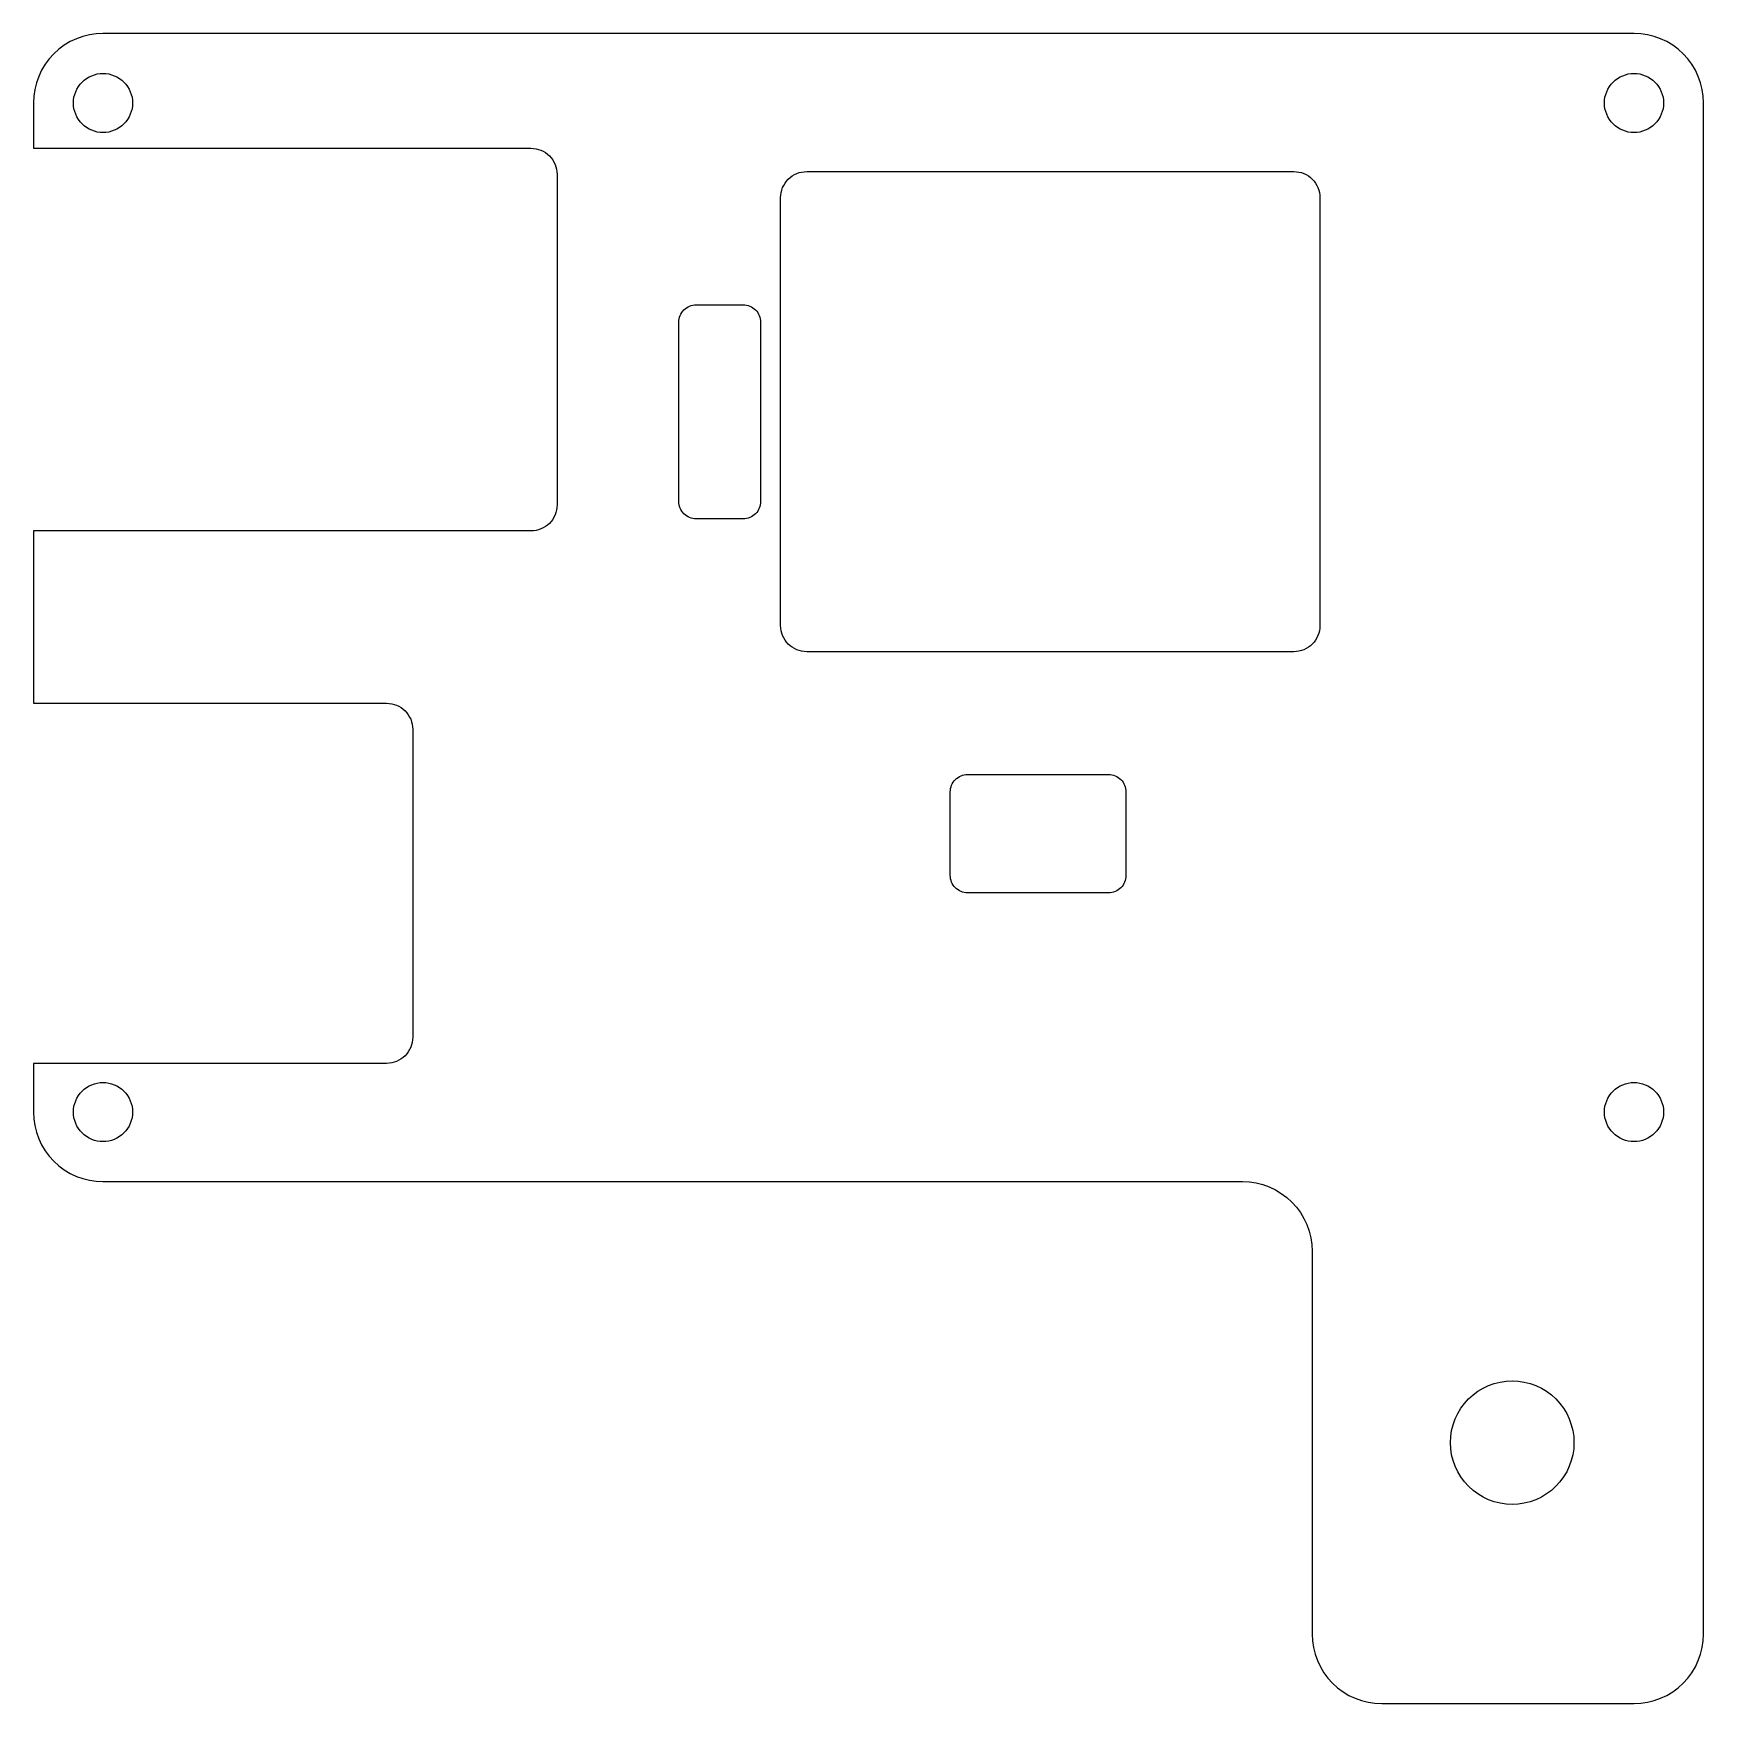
# Model space of a CAD drawing. Header units: metres. Extents: x 0 to 96, y -30 to 66.
import ezdxf

# ---------------------------------------------------------------- set-up
doc = ezdxf.new("R2010")
doc.units = ezdxf.units.M

msp = doc.modelspace()

# ---------------------------------------------------------------- linework, layer by layer
for p, q in [((1.77773, 65.3259), (1.46243, 65.092)), ((2.11441, 65.5277), (1.77773, 65.3259)), ((2.46927, 65.6955), (2.11441, 65.5277)), ((2.83887, 65.8278), (2.46927, 65.6955)), ((3.21964, 65.9231), (2.83887, 65.8278)), ((3.60793, 65.9807), (3.21964, 65.9231)), ((4, 66), (3.60793, 65.9807)), ((92, 66), (4, 66)), ((92.3921, 65.9807), (92, 66)), ((92.7804, 65.9231), (92.3921, 65.9807)), ((93.1611, 65.8278), (92.7804, 65.9231)), ((93.5307, 65.6955), (93.1611, 65.8278)), ((93.8856, 65.5277), (93.5307, 65.6955)), ((94.2223, 65.3259), (93.8856, 65.5277)), ((94.5376, 65.092), (94.2223, 65.3259)), ((0.907959, 64.5376), (0.674118, 64.2223)), ((1.17157, 64.8284), (0.907959, 64.5376)), ((1.46243, 65.092), (1.17157, 64.8284)), ((94.8284, 64.8284), (94.5376, 65.092)), ((95.092, 64.5376), (94.8284, 64.8284)), ((95.3259, 64.2223), (95.092, 64.5376)), ((0.304489, 63.5307), (0.172241, 63.1611)), ((0.472321, 63.8856), (0.304489, 63.5307)), ((0.674118, 64.2223), (0.472321, 63.8856)), ((2.92152, 63.3141), (3.05553, 63.4135)), ((3.05553, 63.4135), (3.19862, 63.4993)), ((3.19862, 63.4993), (3.34943, 63.5706)), ((3.34943, 63.5706), (3.50652, 63.6268)), ((3.50652, 63.6268), (3.66833, 63.6673)), ((3.66833, 63.6673), (3.83336, 63.6918)), ((3.83336, 63.6918), (4, 63.7)), ((4, 63.7), (4.16663, 63.6918)), ((4.16663, 63.6918), (4.33165, 63.6673)), ((4.33165, 63.6673), (4.49347, 63.6268)), ((4.49347, 63.6268), (4.65056, 63.5706)), ((4.65056, 63.5706), (4.80136, 63.4993)), ((4.80136, 63.4993), (4.94446, 63.4135)), ((4.94446, 63.4135), (5.07846, 63.3141)), ((90.9215, 63.3141), (91.0555, 63.4135)), ((91.0555, 63.4135), (91.1986, 63.4993)), ((91.1986, 63.4993), (91.3494, 63.5706)), ((91.3494, 63.5706), (91.5065, 63.6268)), ((91.5065, 63.6268), (91.6683, 63.6673)), ((91.6683, 63.6673), (91.8334, 63.6918)), ((91.8334, 63.6918), (92, 63.7)), ((92, 63.7), (92.1666, 63.6918)), ((92.1666, 63.6918), (92.3316, 63.6673)), ((92.3316, 63.6673), (92.4935, 63.6268)), ((92.4935, 63.6268), (92.6506, 63.5706)), ((92.6506, 63.5706), (92.8014, 63.4993)), ((92.8014, 63.4993), (92.9445, 63.4135)), ((92.9445, 63.4135), (93.0785, 63.3141)), ((95.5277, 63.8856), (95.3259, 64.2223)), ((95.6955, 63.5307), (95.5277, 63.8856)), ((95.8278, 63.1611), (95.6955, 63.5307)), ((0.076858, 62.7804), (0.019257, 62.3921)), ((0.172241, 63.1611), (0.076858, 62.7804)), ((2.33266, 62.3316), (2.3732, 62.4935)), ((2.3732, 62.4935), (2.4294, 62.6506)), ((2.4294, 62.6506), (2.50073, 62.8014)), ((2.50073, 62.8014), (2.58649, 62.9445)), ((2.58649, 62.9445), (2.68587, 63.0785)), ((2.68587, 63.0785), (2.79791, 63.2021)), ((2.79791, 63.2021), (2.92152, 63.3141)), ((5.07846, 63.3141), (5.20207, 63.2021)), ((5.20207, 63.2021), (5.31412, 63.0785)), ((5.31412, 63.0785), (5.4135, 62.9445)), ((5.4135, 62.9445), (5.49925, 62.8014)), ((5.49925, 62.8014), (5.57059, 62.6506)), ((5.57059, 62.6506), (5.62679, 62.4935)), ((5.62679, 62.4935), (5.66733, 62.3316)), ((90.3327, 62.3316), (90.3732, 62.4935)), ((90.3732, 62.4935), (90.4294, 62.6506)), ((90.4294, 62.6506), (90.5007, 62.8014)), ((90.5007, 62.8014), (90.5865, 62.9445)), ((90.5865, 62.9445), (90.6859, 63.0785)), ((90.6859, 63.0785), (90.7979, 63.2021)), ((90.7979, 63.2021), (90.9215, 63.3141)), ((93.0785, 63.3141), (93.2021, 63.2021)), ((93.2021, 63.2021), (93.3141, 63.0785)), ((93.3141, 63.0785), (93.4135, 62.9445)), ((93.4135, 62.9445), (93.4993, 62.8014)), ((93.4993, 62.8014), (93.5706, 62.6506)), ((93.5706, 62.6506), (93.6268, 62.4935)), ((93.6268, 62.4935), (93.6673, 62.3316)), ((95.9231, 62.7804), (95.8278, 63.1611)), ((95.9807, 62.3921), (95.9231, 62.7804)), ((0.019257, 62.3921), (0, 62)), ((0, 62), (0, 59.4)), ((2.29999, 62), (2.30818, 62.1666)), ((2.30818, 61.8334), (2.29999, 62)), ((2.30818, 62.1666), (2.33266, 62.3316)), ((2.33266, 61.6683), (2.30818, 61.8334)), ((2.3732, 61.5065), (2.33266, 61.6683)), ((2.4294, 61.3494), (2.3732, 61.5065)), ((5.62679, 61.5065), (5.57059, 61.3494)), ((5.66733, 61.6683), (5.62679, 61.5065)), ((5.66733, 62.3316), (5.6918, 62.1666)), ((5.6918, 61.8334), (5.66733, 61.6683)), ((5.6918, 62.1666), (5.7, 62)), ((5.7, 62), (5.6918, 61.8334)), ((90.3, 62), (90.3082, 62.1666)), ((90.3082, 61.8334), (90.3, 62)), ((90.3082, 62.1666), (90.3327, 62.3316)), ((90.3327, 61.6683), (90.3082, 61.8334)), ((90.3732, 61.5065), (90.3327, 61.6683)), ((90.4294, 61.3494), (90.3732, 61.5065)), ((93.6268, 61.5065), (93.5706, 61.3494)), ((93.6673, 61.6683), (93.6268, 61.5065)), ((93.6673, 62.3316), (93.6918, 62.1666)), ((93.6918, 61.8334), (93.6673, 61.6683)), ((93.6918, 62.1666), (93.7, 62)), ((93.7, 62), (93.6918, 61.8334)), ((96, 62), (95.9807, 62.3921)), ((96, -26), (96, 62)), ((2.50073, 61.1986), (2.4294, 61.3494)), ((2.58649, 61.0555), (2.50073, 61.1986)), ((2.68587, 60.9215), (2.58649, 61.0555)), ((2.79791, 60.7979), (2.68587, 60.9215)), ((2.92152, 60.6859), (2.79791, 60.7979)), ((3.05553, 60.5865), (2.92152, 60.6859)), ((3.19862, 60.5007), (3.05553, 60.5865)), ((3.34943, 60.4294), (3.19862, 60.5007)), ((4.80136, 60.5007), (4.65056, 60.4294)), ((4.94446, 60.5865), (4.80136, 60.5007)), ((5.07846, 60.6859), (4.94446, 60.5865)), ((5.20207, 60.7979), (5.07846, 60.6859)), ((5.31412, 60.9215), (5.20207, 60.7979)), ((5.4135, 61.0555), (5.31412, 60.9215)), ((5.49925, 61.1986), (5.4135, 61.0555)), ((5.57059, 61.3494), (5.49925, 61.1986)), ((90.5007, 61.1986), (90.4294, 61.3494)), ((90.5865, 61.0555), (90.5007, 61.1986)), ((90.6859, 60.9215), (90.5865, 61.0555)), ((90.7979, 60.7979), (90.6859, 60.9215)), ((90.9215, 60.6859), (90.7979, 60.7979)), ((91.0555, 60.5865), (90.9215, 60.6859)), ((91.1986, 60.5007), (91.0555, 60.5865)), ((91.3494, 60.4294), (91.1986, 60.5007)), ((92.8014, 60.5007), (92.6506, 60.4294)), ((92.9445, 60.5865), (92.8014, 60.5007)), ((93.0785, 60.6859), (92.9445, 60.5865)), ((93.2021, 60.7979), (93.0785, 60.6859)), ((93.3141, 60.9215), (93.2021, 60.7979)), ((93.4135, 61.0555), (93.3141, 60.9215)), ((93.4993, 61.1986), (93.4135, 61.0555)), ((93.5706, 61.3494), (93.4993, 61.1986)), ((3.50652, 60.3732), (3.34943, 60.4294)), ((3.66833, 60.3327), (3.50652, 60.3732)), ((3.83336, 60.3082), (3.66833, 60.3327)), ((4, 60.3), (3.83336, 60.3082)), ((4.16663, 60.3082), (4, 60.3)), ((4.33165, 60.3327), (4.16663, 60.3082)), ((4.49347, 60.3732), (4.33165, 60.3327)), ((4.65056, 60.4294), (4.49347, 60.3732)), ((91.5065, 60.3732), (91.3494, 60.4294)), ((91.6683, 60.3327), (91.5065, 60.3732)), ((91.8334, 60.3082), (91.6683, 60.3327)), ((92, 60.3), (91.8334, 60.3082)), ((92.1666, 60.3082), (92, 60.3)), ((92.3316, 60.3327), (92.1666, 60.3082)), ((92.4935, 60.3732), (92.3316, 60.3327)), ((92.6506, 60.4294), (92.4935, 60.3732)), ((0, 59.4), (28.6, 59.4)), ((28.6, 59.4), (28.747, 59.3928)), ((28.747, 59.3928), (28.8926, 59.3712)), ((28.8926, 59.3712), (29.0354, 59.3354)), ((29.0354, 59.3354), (29.174, 59.2858)), ((29.174, 59.2858), (29.3071, 59.2229)), ((29.3071, 59.2229), (29.4333, 59.1472)), ((29.4333, 59.1472), (29.5516, 59.0595)), ((29.5516, 59.0595), (29.6606, 58.9606)), ((29.6606, 58.9606), (29.7595, 58.8516)), ((29.7595, 58.8516), (29.8472, 58.7334)), ((29.8472, 58.7334), (29.9229, 58.6071)), ((29.9229, 58.6071), (29.9858, 58.474)), ((29.9858, 58.474), (30.0354, 58.3354)), ((30.0354, 58.3354), (30.0712, 58.1926)), ((30.0712, 58.1926), (30.0928, 58.047)), ((30.0928, 58.047), (30.1, 57.9)), ((30.1, 57.9), (30.1, 38.9)), ((43.2905, 57.5116), (43.3893, 57.6206)), ((43.3893, 57.6206), (43.4984, 57.7195)), ((43.4984, 57.7195), (43.6166, 57.8072)), ((43.6166, 57.8072), (43.7429, 57.8829)), ((43.7429, 57.8829), (43.876, 57.9458)), ((43.876, 57.9458), (44.0146, 57.9954)), ((44.0146, 57.9954), (44.1574, 58.0312)), ((44.1574, 58.0312), (44.303, 58.0528)), ((44.303, 58.0528), (44.45, 58.06)), ((44.45, 58.06), (72.45, 58.06)), ((72.45, 58.06), (72.597, 58.0528)), ((72.597, 58.0528), (72.7426, 58.0312)), ((72.7426, 58.0312), (72.8854, 57.9954)), ((72.8854, 57.9954), (73.024, 57.9458)), ((73.024, 57.9458), (73.1571, 57.8829)), ((73.1571, 57.8829), (73.2834, 57.8072)), ((73.2834, 57.8072), (73.4016, 57.7195)), ((73.4016, 57.7195), (73.5107, 57.6206)), ((73.5107, 57.6206), (73.6095, 57.5116)), ((42.95, 56.56), (42.9572, 56.707)), ((42.9572, 56.707), (42.9788, 56.8526)), ((42.9788, 56.8526), (43.0146, 56.9954)), ((43.0146, 56.9954), (43.0642, 57.134)), ((43.0642, 57.134), (43.1271, 57.2671)), ((43.1271, 57.2671), (43.2028, 57.3933)), ((43.2028, 57.3933), (43.2905, 57.5116)), ((73.6095, 57.5116), (73.6972, 57.3933)), ((73.6972, 57.3933), (73.7729, 57.2671)), ((73.7729, 57.2671), (73.8358, 57.134)), ((73.8358, 57.134), (73.8854, 56.9954)), ((73.8854, 56.9954), (73.9212, 56.8526)), ((73.9212, 56.8526), (73.9428, 56.707)), ((73.9428, 56.707), (73.95, 56.56)), ((42.95, 31.96), (42.95, 56.56)), ((73.95, 56.56), (73.95, 31.96)), ((37.2181, 49.8714), (37.2685, 49.9556)), ((37.2685, 49.9556), (37.327, 50.0344)), ((37.327, 50.0344), (37.3929, 50.1071)), ((37.3929, 50.1071), (37.4656, 50.173)), ((37.4656, 50.173), (37.5444, 50.2314)), ((37.5444, 50.2314), (37.6286, 50.2819)), ((37.6286, 50.2819), (37.7173, 50.3239)), ((37.7173, 50.3239), (37.8097, 50.3569)), ((37.8097, 50.3569), (37.9049, 50.3808)), ((37.9049, 50.3808), (38.002, 50.3952)), ((38.002, 50.3952), (38.1, 50.4)), ((38.1, 50.4), (40.8, 50.4)), ((40.8, 50.4), (40.898, 50.3952)), ((40.898, 50.3952), (40.9951, 50.3808)), ((40.9951, 50.3808), (41.0903, 50.3569)), ((41.0903, 50.3569), (41.1827, 50.3239)), ((41.1827, 50.3239), (41.2714, 50.2819)), ((41.2714, 50.2819), (41.3556, 50.2314)), ((41.3556, 50.2314), (41.4344, 50.173)), ((41.4344, 50.173), (41.5071, 50.1071)), ((41.5071, 50.1071), (41.573, 50.0344)), ((41.573, 50.0344), (41.6315, 49.9556)), ((41.6315, 49.9556), (41.6819, 49.8714)), ((37.1, 49.4), (37.1048, 49.498)), ((37.1, 39.1), (37.1, 49.4)), ((37.1048, 49.498), (37.1192, 49.5951)), ((37.1192, 49.5951), (37.1431, 49.6903)), ((37.1431, 49.6903), (37.1761, 49.7827)), ((37.1761, 49.7827), (37.2181, 49.8714)), ((41.6819, 49.8714), (41.7239, 49.7827)), ((41.7239, 49.7827), (41.7569, 49.6903)), ((41.7569, 49.6903), (41.7808, 49.5951)), ((41.7808, 49.5951), (41.7952, 49.498)), ((41.7952, 49.498), (41.8, 49.4)), ((41.8, 49.4), (41.8, 39.1)), ((30.0354, 38.4646), (29.9858, 38.326)), ((30.0712, 38.6074), (30.0354, 38.4646)), ((30.0928, 38.753), (30.0712, 38.6074)), ((30.1, 38.9), (30.0928, 38.753)), ((37.1048, 39.002), (37.1, 39.1)), ((37.1192, 38.9049), (37.1048, 39.002)), ((37.1431, 38.8097), (37.1192, 38.9049)), ((37.1761, 38.7173), (37.1431, 38.8097)), ((37.2181, 38.6286), (37.1761, 38.7173)), ((37.2685, 38.5444), (37.2181, 38.6286)), ((37.327, 38.4656), (37.2685, 38.5444)), ((37.3929, 38.3929), (37.327, 38.4656)), ((41.573, 38.4656), (41.5071, 38.3929)), ((41.6315, 38.5444), (41.573, 38.4656)), ((41.6819, 38.6286), (41.6315, 38.5444)), ((41.7239, 38.7173), (41.6819, 38.6286)), ((41.7569, 38.8097), (41.7239, 38.7173)), ((41.7808, 38.9049), (41.7569, 38.8097)), ((41.7952, 39.002), (41.7808, 38.9049)), ((41.8, 39.1), (41.7952, 39.002)), ((29.0354, 37.4646), (28.8926, 37.4288)), ((29.174, 37.5142), (29.0354, 37.4646)), ((29.3071, 37.5771), (29.174, 37.5142)), ((29.4333, 37.6528), (29.3071, 37.5771)), ((29.5516, 37.7405), (29.4333, 37.6528)), ((29.6606, 37.8393), (29.5516, 37.7405)), ((29.7595, 37.9484), (29.6606, 37.8393)), ((29.8472, 38.0666), (29.7595, 37.9484)), ((29.9229, 38.1929), (29.8472, 38.0666)), ((29.9858, 38.326), (29.9229, 38.1929)), ((37.4656, 38.327), (37.3929, 38.3929)), ((37.5444, 38.2685), (37.4656, 38.327)), ((37.6286, 38.2181), (37.5444, 38.2685)), ((37.7173, 38.1761), (37.6286, 38.2181)), ((37.8097, 38.1431), (37.7173, 38.1761)), ((37.9049, 38.1192), (37.8097, 38.1431)), ((38.002, 38.1048), (37.9049, 38.1192)), ((38.1, 38.1), (38.002, 38.1048)), ((40.8, 38.1), (38.1, 38.1)), ((40.898, 38.1048), (40.8, 38.1)), ((40.9951, 38.1192), (40.898, 38.1048)), ((41.0903, 38.1431), (40.9951, 38.1192)), ((41.1827, 38.1761), (41.0903, 38.1431)), ((41.2714, 38.2181), (41.1827, 38.1761)), ((41.3556, 38.2685), (41.2714, 38.2181)), ((41.4344, 38.327), (41.3556, 38.2685)), ((41.5071, 38.3929), (41.4344, 38.327)), ((28.6, 37.4), (0, 37.4)), ((0, 37.4), (0, 27.5)), ((28.747, 37.4072), (28.6, 37.4)), ((28.8926, 37.4288), (28.747, 37.4072)), ((42.9572, 31.813), (42.95, 31.96)), ((42.9788, 31.6674), (42.9572, 31.813)), ((73.9428, 31.813), (73.9212, 31.6674)), ((73.95, 31.96), (73.9428, 31.813)), ((43.0146, 31.5246), (42.9788, 31.6674)), ((43.0642, 31.386), (43.0146, 31.5246)), ((43.1271, 31.2529), (43.0642, 31.386)), ((43.2028, 31.1266), (43.1271, 31.2529)), ((43.2905, 31.0084), (43.2028, 31.1266)), ((43.3893, 30.8993), (43.2905, 31.0084)), ((43.4984, 30.8005), (43.3893, 30.8993)), ((43.6166, 30.7128), (43.4984, 30.8005)), ((73.4016, 30.8005), (73.2834, 30.7128)), ((73.5107, 30.8993), (73.4016, 30.8005)), ((73.6095, 31.0084), (73.5107, 30.8993)), ((73.6972, 31.1266), (73.6095, 31.0084)), ((73.7729, 31.2529), (73.6972, 31.1266)), ((73.8358, 31.386), (73.7729, 31.2529)), ((73.8854, 31.5246), (73.8358, 31.386)), ((73.9212, 31.6674), (73.8854, 31.5246)), ((43.7429, 30.6371), (43.6166, 30.7128)), ((43.876, 30.5742), (43.7429, 30.6371)), ((44.0146, 30.5246), (43.876, 30.5742)), ((44.1574, 30.4888), (44.0146, 30.5246)), ((44.303, 30.4672), (44.1574, 30.4888)), ((44.45, 30.46), (44.303, 30.4672)), ((72.45, 30.46), (44.45, 30.46)), ((72.597, 30.4672), (72.45, 30.46)), ((72.7426, 30.4888), (72.597, 30.4672)), ((72.8854, 30.5246), (72.7426, 30.4888)), ((73.024, 30.5742), (72.8854, 30.5246)), ((73.1571, 30.6371), (73.024, 30.5742)), ((73.2834, 30.7128), (73.1571, 30.6371)), ((0, 27.5), (20.3, 27.5)), ((20.3, 27.5), (20.447, 27.4928)), ((20.447, 27.4928), (20.5926, 27.4712)), ((20.5926, 27.4712), (20.7354, 27.4354)), ((20.7354, 27.4354), (20.874, 27.3858)), ((20.874, 27.3858), (21.0071, 27.3229)), ((21.0071, 27.3229), (21.1333, 27.2472)), ((21.1333, 27.2472), (21.2516, 27.1595)), ((21.2516, 27.1595), (21.3606, 27.0606)), ((21.3606, 27.0606), (21.4595, 26.9516)), ((21.4595, 26.9516), (21.5472, 26.8333)), ((21.5472, 26.8333), (21.6229, 26.7071)), ((21.6229, 26.7071), (21.6858, 26.574)), ((21.6858, 26.574), (21.7354, 26.4354)), ((21.7354, 26.4354), (21.7712, 26.2926)), ((21.7712, 26.2926), (21.7928, 26.147)), ((21.7928, 26.147), (21.8, 26)), ((21.8, 26), (21.8, 8.29999)), ((52.927, 23.0344), (52.9929, 23.1071)), ((52.9929, 23.1071), (53.0656, 23.173)), ((53.0656, 23.173), (53.1444, 23.2314)), ((53.1444, 23.2314), (53.2286, 23.2819)), ((53.2286, 23.2819), (53.3173, 23.3239)), ((53.3173, 23.3239), (53.4097, 23.3569)), ((53.4097, 23.3569), (53.5049, 23.3808)), ((53.5049, 23.3808), (53.602, 23.3952)), ((53.602, 23.3952), (53.7, 23.4)), ((53.7, 23.4), (61.8, 23.4)), ((61.8, 23.4), (61.898, 23.3952)), ((61.898, 23.3952), (61.9951, 23.3808)), ((61.9951, 23.3808), (62.0903, 23.3569)), ((62.0903, 23.3569), (62.1827, 23.3239)), ((62.1827, 23.3239), (62.2714, 23.2819)), ((62.2714, 23.2819), (62.3556, 23.2314)), ((62.3556, 23.2314), (62.4344, 23.173)), ((62.4344, 23.173), (62.5071, 23.1071)), ((62.5071, 23.1071), (62.573, 23.0344)), ((52.7, 22.4), (52.7048, 22.498)), ((52.7, 17.6), (52.7, 22.4)), ((52.7048, 22.498), (52.7192, 22.5951)), ((52.7192, 22.5951), (52.7431, 22.6903)), ((52.7431, 22.6903), (52.7761, 22.7827)), ((52.7761, 22.7827), (52.8181, 22.8714)), ((52.8181, 22.8714), (52.8685, 22.9556)), ((52.8685, 22.9556), (52.927, 23.0344)), ((62.573, 23.0344), (62.6315, 22.9556)), ((62.6315, 22.9556), (62.6819, 22.8714)), ((62.6819, 22.8714), (62.7239, 22.7827)), ((62.7239, 22.7827), (62.7569, 22.6903)), ((62.7569, 22.6903), (62.7808, 22.5951)), ((62.7808, 22.5951), (62.7952, 22.498)), ((62.7952, 22.498), (62.8, 22.4)), ((62.8, 22.4), (62.8, 17.6)), ((52.7048, 17.502), (52.7, 17.6)), ((52.7192, 17.4049), (52.7048, 17.502)), ((52.7431, 17.3097), (52.7192, 17.4049)), ((52.7761, 17.2173), (52.7431, 17.3097)), ((62.7569, 17.3097), (62.7239, 17.2173)), ((62.7808, 17.4049), (62.7569, 17.3097)), ((62.7952, 17.502), (62.7808, 17.4049)), ((62.8, 17.6), (62.7952, 17.502)), ((52.8181, 17.1286), (52.7761, 17.2173)), ((52.8685, 17.0444), (52.8181, 17.1286)), ((52.927, 16.9656), (52.8685, 17.0444)), ((52.9929, 16.8929), (52.927, 16.9656)), ((53.0656, 16.827), (52.9929, 16.8929)), ((53.1444, 16.7685), (53.0656, 16.827)), ((53.2286, 16.7181), (53.1444, 16.7685)), ((53.3173, 16.6761), (53.2286, 16.7181)), ((53.4097, 16.6431), (53.3173, 16.6761)), ((53.5049, 16.6192), (53.4097, 16.6431)), ((53.602, 16.6048), (53.5049, 16.6192)), ((53.7, 16.6), (53.602, 16.6048)), ((61.8, 16.6), (53.7, 16.6)), ((61.898, 16.6048), (61.8, 16.6)), ((61.9951, 16.6192), (61.898, 16.6048)), ((62.0903, 16.6431), (61.9951, 16.6192)), ((62.1827, 16.6761), (62.0903, 16.6431)), ((62.2714, 16.7181), (62.1827, 16.6761)), ((62.3556, 16.7685), (62.2714, 16.7181)), ((62.4344, 16.827), (62.3556, 16.7685)), ((62.5071, 16.8929), (62.4344, 16.827)), ((62.573, 16.9656), (62.5071, 16.8929)), ((62.6315, 17.0444), (62.573, 16.9656)), ((62.6819, 17.1286), (62.6315, 17.0444)), ((62.7239, 17.2173), (62.6819, 17.1286)), ((21.6858, 7.72597), (21.6229, 7.5929)), ((21.7354, 7.86456), (21.6858, 7.72597)), ((21.7712, 8.00735), (21.7354, 7.86456)), ((21.7928, 8.15297), (21.7712, 8.00735)), ((21.8, 8.29999), (21.7928, 8.15297)), ((20.3, 6.79999), (0, 6.79999)), ((0, 6.79999), (0, 4)), ((20.447, 6.80721), (20.3, 6.79999)), ((20.5926, 6.82881), (20.447, 6.80721)), ((20.7354, 6.86458), (20.5926, 6.82881)), ((20.874, 6.91417), (20.7354, 6.86458)), ((21.0071, 6.97711), (20.874, 6.91417)), ((21.1333, 7.05278), (21.0071, 6.97711)), ((21.2516, 7.14047), (21.1333, 7.05278)), ((21.3606, 7.23933), (21.2516, 7.14047)), ((21.4595, 7.3484), (21.3606, 7.23933)), ((21.5472, 7.46663), (21.4595, 7.3484)), ((21.6229, 7.5929), (21.5472, 7.46663)), ((2.4294, 4.65056), (2.50073, 4.80136)), ((2.50073, 4.80136), (2.58649, 4.94446)), ((2.58649, 4.94446), (2.68587, 5.07846)), ((2.68587, 5.07846), (2.79791, 5.20207)), ((2.79791, 5.20207), (2.92152, 5.31412)), ((2.92152, 5.31412), (3.05553, 5.4135)), ((3.05553, 5.4135), (3.19862, 5.49925)), ((3.19862, 5.49925), (3.34943, 5.57059)), ((3.34943, 5.57059), (3.50652, 5.62679)), ((3.50652, 5.62679), (3.66833, 5.66733)), ((3.66833, 5.66733), (3.83336, 5.6918)), ((3.83336, 5.6918), (4, 5.7)), ((4, 5.7), (4.16663, 5.6918)), ((4.16663, 5.6918), (4.33165, 5.66733)), ((4.33165, 5.66733), (4.49347, 5.62679)), ((4.49347, 5.62679), (4.65056, 5.57059)), ((4.65056, 5.57059), (4.80136, 5.49925)), ((4.80136, 5.49925), (4.94446, 5.4135)), ((4.94446, 5.4135), (5.07846, 5.31412)), ((5.07846, 5.31412), (5.20207, 5.20207)), ((5.20207, 5.20207), (5.31412, 5.07846)), ((5.31412, 5.07846), (5.4135, 4.94446)), ((5.4135, 4.94446), (5.49925, 4.80136)), ((5.49925, 4.80136), (5.57059, 4.65056)), ((90.4294, 4.65056), (90.5007, 4.80136)), ((90.5007, 4.80136), (90.5865, 4.94446)), ((90.5865, 4.94446), (90.6859, 5.07846)), ((90.6859, 5.07846), (90.7979, 5.20207)), ((90.7979, 5.20207), (90.9215, 5.31412)), ((90.9215, 5.31412), (91.0555, 5.4135)), ((91.0555, 5.4135), (91.1986, 5.49925)), ((91.1986, 5.49925), (91.3494, 5.57059)), ((91.3494, 5.57059), (91.5065, 5.62679)), ((91.5065, 5.62679), (91.6683, 5.66733)), ((91.6683, 5.66733), (91.8334, 5.6918)), ((91.8334, 5.6918), (92, 5.7)), ((92, 5.7), (92.1666, 5.6918)), ((92.1666, 5.6918), (92.3316, 5.66733)), ((92.3316, 5.66733), (92.4935, 5.62679)), ((92.4935, 5.62679), (92.6506, 5.57059)), ((92.6506, 5.57059), (92.8014, 5.49925)), ((92.8014, 5.49925), (92.9445, 5.4135)), ((92.9445, 5.4135), (93.0785, 5.31412)), ((93.0785, 5.31412), (93.2021, 5.20207)), ((93.2021, 5.20207), (93.3141, 5.07846)), ((93.3141, 5.07846), (93.4135, 4.94446)), ((93.4135, 4.94446), (93.4993, 4.80136)), ((93.4993, 4.80136), (93.5706, 4.65056)), ((0, 4), (0.019257, 3.60793)), ((2.29999, 4), (2.30818, 4.16663)), ((2.30818, 3.83336), (2.29999, 4)), ((2.30818, 4.16663), (2.33266, 4.33165)), ((2.33266, 4.33165), (2.3732, 4.49347)), ((2.3732, 4.49347), (2.4294, 4.65056)), ((5.57059, 4.65056), (5.62679, 4.49347)), ((5.62679, 4.49347), (5.66733, 4.33165)), ((5.66733, 4.33165), (5.6918, 4.16663)), ((5.6918, 4.16663), (5.7, 4)), ((5.7, 4), (5.6918, 3.83336)), ((90.3, 4), (90.3082, 4.16663)), ((90.3082, 3.83336), (90.3, 4)), ((90.3082, 4.16663), (90.3327, 4.33165)), ((90.3327, 4.33165), (90.3732, 4.49347)), ((90.3732, 4.49347), (90.4294, 4.65056)), ((93.5706, 4.65056), (93.6268, 4.49347)), ((93.6268, 4.49347), (93.6673, 4.33165)), ((93.6673, 4.33165), (93.6918, 4.16663)), ((93.6918, 4.16663), (93.7, 4)), ((93.7, 4), (93.6918, 3.83336)), ((0.019257, 3.60793), (0.076858, 3.21964)), ((0.076858, 3.21964), (0.172241, 2.83887)), ((2.33266, 3.66833), (2.30818, 3.83336)), ((2.3732, 3.50652), (2.33266, 3.66833)), ((2.4294, 3.34943), (2.3732, 3.50652)), ((2.50073, 3.19862), (2.4294, 3.34943)), ((2.58649, 3.05553), (2.50073, 3.19862)), ((2.68587, 2.92152), (2.58649, 3.05553)), ((2.79791, 2.79791), (2.68587, 2.92152)), ((5.31412, 2.92152), (5.20207, 2.79791)), ((5.4135, 3.05553), (5.31412, 2.92152)), ((5.49925, 3.19862), (5.4135, 3.05553)), ((5.57059, 3.34943), (5.49925, 3.19862)), ((5.62679, 3.50652), (5.57059, 3.34943)), ((5.66733, 3.66833), (5.62679, 3.50652)), ((5.6918, 3.83336), (5.66733, 3.66833)), ((90.3327, 3.66833), (90.3082, 3.83336)), ((90.3732, 3.50652), (90.3327, 3.66833)), ((90.4294, 3.34943), (90.3732, 3.50652)), ((90.5007, 3.19862), (90.4294, 3.34943)), ((90.5865, 3.05553), (90.5007, 3.19862)), ((90.6859, 2.92152), (90.5865, 3.05553)), ((90.7979, 2.79791), (90.6859, 2.92152)), ((93.3141, 2.92152), (93.2021, 2.79791)), ((93.4135, 3.05553), (93.3141, 2.92152)), ((93.4993, 3.19862), (93.4135, 3.05553)), ((93.5706, 3.34943), (93.4993, 3.19862)), ((93.6268, 3.50652), (93.5706, 3.34943)), ((93.6673, 3.66833), (93.6268, 3.50652)), ((93.6918, 3.83336), (93.6673, 3.66833)), ((0.172241, 2.83887), (0.304489, 2.46927)), ((0.304489, 2.46927), (0.472321, 2.11441)), ((0.472321, 2.11441), (0.674118, 1.77773)), ((2.92152, 2.68587), (2.79791, 2.79791)), ((3.05553, 2.58649), (2.92152, 2.68587)), ((3.19862, 2.50073), (3.05553, 2.58649)), ((3.34943, 2.4294), (3.19862, 2.50073)), ((3.50652, 2.3732), (3.34943, 2.4294)), ((3.66833, 2.33266), (3.50652, 2.3732)), ((3.83336, 2.30818), (3.66833, 2.33266)), ((4, 2.29999), (3.83336, 2.30818)), ((4.16663, 2.30818), (4, 2.29999)), ((4.33165, 2.33266), (4.16663, 2.30818)), ((4.49347, 2.3732), (4.33165, 2.33266)), ((4.65056, 2.4294), (4.49347, 2.3732)), ((4.80136, 2.50073), (4.65056, 2.4294)), ((4.94446, 2.58649), (4.80136, 2.50073)), ((5.07846, 2.68587), (4.94446, 2.58649)), ((5.20207, 2.79791), (5.07846, 2.68587)), ((90.9215, 2.68587), (90.7979, 2.79791)), ((91.0555, 2.58649), (90.9215, 2.68587)), ((91.1986, 2.50073), (91.0555, 2.58649)), ((91.3494, 2.4294), (91.1986, 2.50073)), ((91.5065, 2.3732), (91.3494, 2.4294)), ((91.6683, 2.33266), (91.5065, 2.3732)), ((91.8334, 2.30818), (91.6683, 2.33266)), ((92, 2.29999), (91.8334, 2.30818)), ((92.1666, 2.30818), (92, 2.29999)), ((92.3316, 2.33266), (92.1666, 2.30818)), ((92.4935, 2.3732), (92.3316, 2.33266)), ((92.6506, 2.4294), (92.4935, 2.3732)), ((92.8014, 2.50073), (92.6506, 2.4294)), ((92.9445, 2.58649), (92.8014, 2.50073)), ((93.0785, 2.68587), (92.9445, 2.58649)), ((93.2021, 2.79791), (93.0785, 2.68587)), ((0.674118, 1.77773), (0.907959, 1.46243)), ((0.907959, 1.46243), (1.17157, 1.17157)), ((1.17157, 1.17157), (1.46243, 0.907959)), ((1.46243, 0.907959), (1.77773, 0.674118)), ((1.77773, 0.674118), (2.11441, 0.472321)), ((2.11441, 0.472321), (2.46927, 0.304489)), ((2.46927, 0.304489), (2.83887, 0.172241)), ((2.83887, 0.172241), (3.21964, 0.076858)), ((3.21964, 0.076858), (3.60793, 0.019257)), ((3.60793, 0.019257), (4, 0)), ((4, 0), (69.5, 0)), ((69.5, 0), (69.8921, -0.019272)), ((69.8921, -0.019272), (70.2803, -0.076874)), ((70.2803, -0.076874), (70.6611, -0.172241)), ((70.6611, -0.172241), (71.0307, -0.304489)), ((71.0307, -0.304489), (71.3856, -0.472321)), ((71.3856, -0.472321), (71.7223, -0.674133)), ((71.7223, -0.674133), (72.0376, -0.907959)), ((72.0376, -0.907959), (72.3284, -1.17159)), ((72.3284, -1.17159), (72.592, -1.46243)), ((72.592, -1.46243), (72.8259, -1.77773)), ((72.8259, -1.77773), (73.0277, -2.11443)), ((73.0277, -2.11443), (73.1955, -2.46927)), ((73.1955, -2.46927), (73.3278, -2.83887)), ((73.3278, -2.83887), (73.4231, -3.21965)), ((73.4231, -3.21965), (73.4807, -3.60794)), ((73.4807, -3.60794), (73.5, -4)), ((73.5, -4), (73.5, -26)), ((83.9695, -11.6029), (84.3074, -11.5182)), ((84.3074, -11.5182), (84.652, -11.4671)), ((84.652, -11.4671), (85, -11.45)), ((85, -11.45), (85.3479, -11.4671)), ((85.3479, -11.4671), (85.6926, -11.5182)), ((85.6926, -11.5182), (86.0305, -11.6029)), ((82.4898, -12.4898), (82.7479, -12.2558)), ((82.7479, -12.2558), (83.0277, -12.0483)), ((83.0277, -12.0483), (83.3265, -11.8692)), ((83.3265, -11.8692), (83.6415, -11.7202)), ((83.6415, -11.7202), (83.9695, -11.6029)), ((86.0305, -11.6029), (86.3585, -11.7202)), ((86.3585, -11.7202), (86.6734, -11.8692)), ((86.6734, -11.8692), (86.9723, -12.0483)), ((86.9723, -12.0483), (87.2521, -12.2558)), ((87.2521, -12.2558), (87.5102, -12.4898)), ((81.7202, -13.6415), (81.8692, -13.3265)), ((81.8692, -13.3265), (82.0483, -13.0277)), ((82.0483, -13.0277), (82.2558, -12.7479)), ((82.2558, -12.7479), (82.4898, -12.4898)), ((87.5102, -12.4898), (87.7442, -12.7479)), ((87.7442, -12.7479), (87.9517, -13.0277)), ((87.9517, -13.0277), (88.1308, -13.3265)), ((88.1308, -13.3265), (88.2798, -13.6415)), ((81.4671, -14.652), (81.5182, -14.3074)), ((81.5182, -14.3074), (81.6029, -13.9695)), ((81.6029, -13.9695), (81.7202, -13.6415)), ((88.2798, -13.6415), (88.3971, -13.9695)), ((88.3971, -13.9695), (88.4818, -14.3074)), ((88.4818, -14.3074), (88.5329, -14.652)), ((81.45, -15), (81.4671, -14.652)), ((81.4671, -15.3479), (81.45, -15)), ((81.5182, -15.6926), (81.4671, -15.3479)), ((88.5329, -15.3479), (88.4818, -15.6926)), ((88.5329, -14.652), (88.55, -15)), ((88.55, -15), (88.5329, -15.3479)), ((81.6029, -16.0305), (81.5182, -15.6926)), ((81.7202, -16.3585), (81.6029, -16.0305)), ((88.3971, -16.0305), (88.2798, -16.3585)), ((88.4818, -15.6926), (88.3971, -16.0305)), ((81.8692, -16.6734), (81.7202, -16.3585)), ((82.0483, -16.9723), (81.8692, -16.6734)), ((82.2558, -17.2521), (82.0483, -16.9723)), ((82.4898, -17.5102), (82.2558, -17.2521)), ((87.7442, -17.2521), (87.5102, -17.5102)), ((87.9517, -16.9723), (87.7442, -17.2521)), ((88.1308, -16.6734), (87.9517, -16.9723)), ((88.2798, -16.3585), (88.1308, -16.6734)), ((82.7479, -17.7442), (82.4898, -17.5102)), ((83.0277, -17.9517), (82.7479, -17.7442)), ((83.3265, -18.1308), (83.0277, -17.9517)), ((83.6415, -18.2798), (83.3265, -18.1308)), ((86.6734, -18.1308), (86.3585, -18.2798)), ((86.9723, -17.9517), (86.6734, -18.1308)), ((87.2521, -17.7442), (86.9723, -17.9517)), ((87.5102, -17.5102), (87.2521, -17.7442)), ((83.9695, -18.3971), (83.6415, -18.2798)), ((84.3074, -18.4818), (83.9695, -18.3971)), ((84.652, -18.5329), (84.3074, -18.4818)), ((85, -18.55), (84.652, -18.5329)), ((85.3479, -18.5329), (85, -18.55)), ((85.6926, -18.4818), (85.3479, -18.5329)), ((86.0305, -18.3971), (85.6926, -18.4818)), ((86.3585, -18.2798), (86.0305, -18.3971)), ((73.5, -26), (73.5193, -26.3921)), ((73.5193, -26.3921), (73.5769, -26.7804)), ((73.5769, -26.7804), (73.6722, -27.1611)), ((95.8278, -27.1611), (95.9231, -26.7804)), ((95.9231, -26.7804), (95.9807, -26.3921)), ((95.9807, -26.3921), (96, -26)), ((73.6722, -27.1611), (73.8045, -27.5307)), ((73.8045, -27.5307), (73.9723, -27.8856)), ((95.5277, -27.8856), (95.6955, -27.5307)), ((95.6955, -27.5307), (95.8278, -27.1611)), ((73.9723, -27.8856), (74.1741, -28.2223)), ((74.1741, -28.2223), (74.408, -28.5376)), ((74.408, -28.5376), (74.6716, -28.8284)), ((94.8284, -28.8284), (95.092, -28.5376)), ((95.092, -28.5376), (95.3259, -28.2223)), ((95.3259, -28.2223), (95.5277, -27.8856)), ((74.6716, -28.8284), (74.9624, -29.092)), ((74.9624, -29.092), (75.2777, -29.3259)), ((75.2777, -29.3259), (75.6144, -29.5277)), ((75.6144, -29.5277), (75.9693, -29.6955)), ((75.9693, -29.6955), (76.3389, -29.8278)), ((93.1611, -29.8278), (93.5307, -29.6955)), ((93.5307, -29.6955), (93.8856, -29.5277)), ((93.8856, -29.5277), (94.2223, -29.3259)), ((94.2223, -29.3259), (94.5376, -29.092)), ((94.5376, -29.092), (94.8284, -28.8284)), ((76.3389, -29.8278), (76.7196, -29.9231)), ((76.7196, -29.9231), (77.1079, -29.9807)), ((77.1079, -29.9807), (77.5, -30)), ((77.5, -30), (92, -30)), ((92, -30), (92.3921, -29.9807)), ((92.3921, -29.9807), (92.7804, -29.9231)), ((92.7804, -29.9231), (93.1611, -29.8278))]:
    msp.add_line(p, q)

doc.saveas('drawing.dxf')
